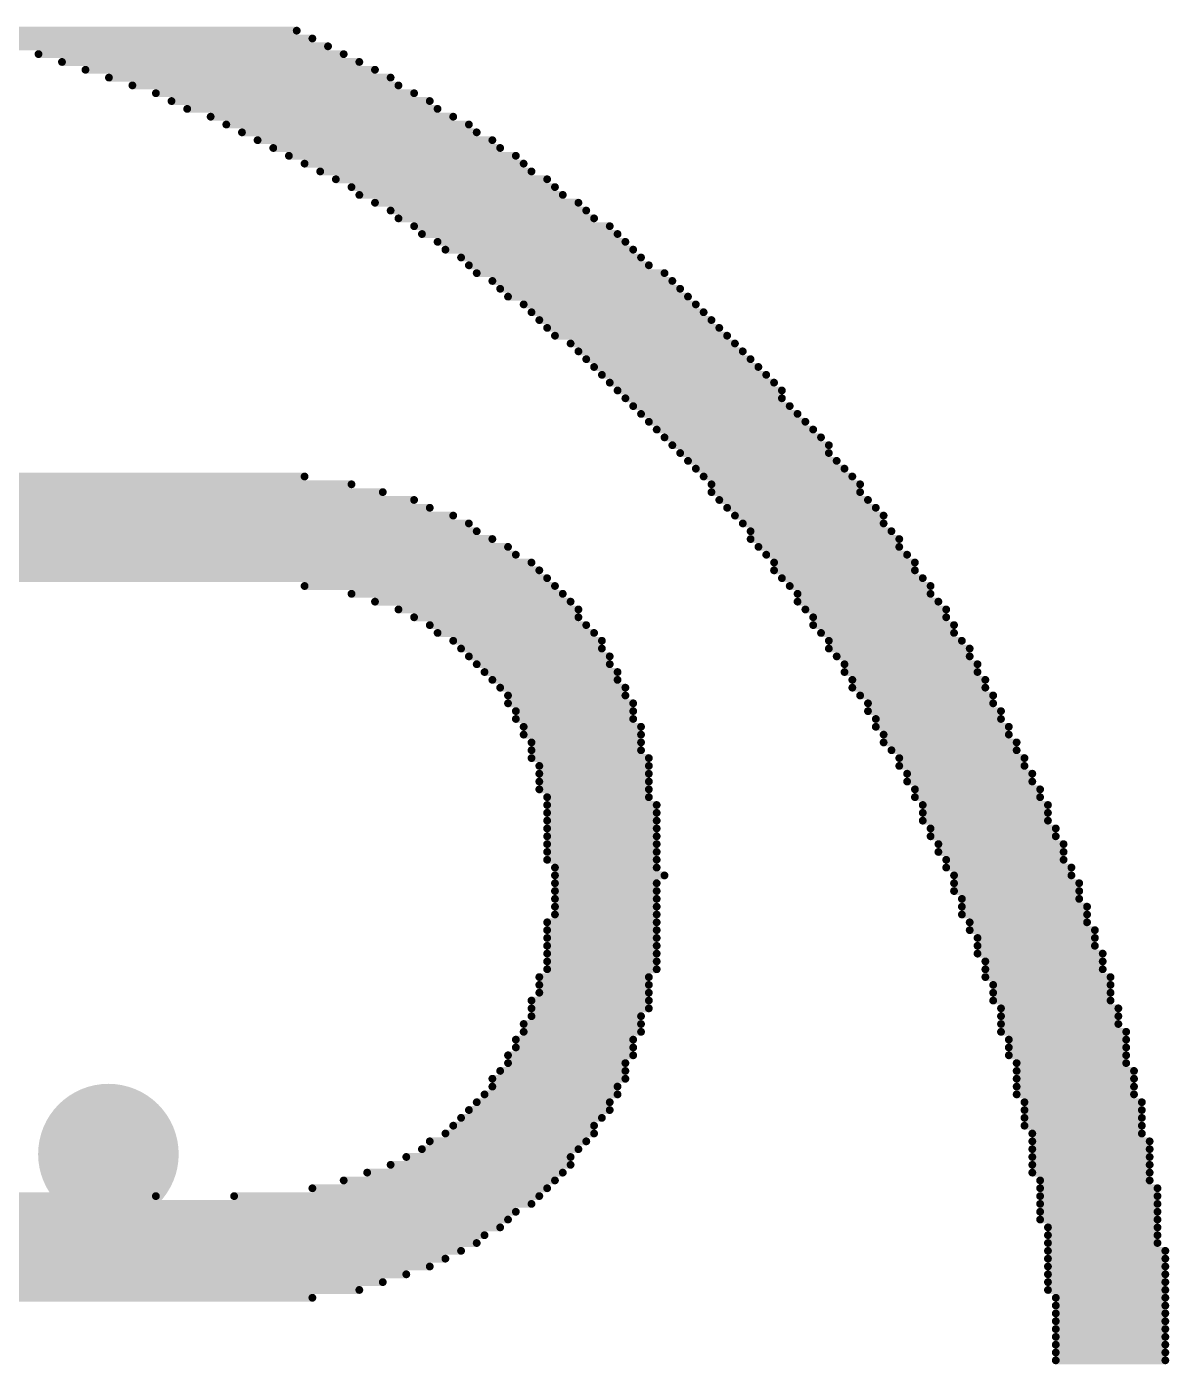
# Model space of a CAD drawing. Extents: x 130.7 to 185.8, y 57.2 to 142.1.
# Drawn here: x 148.13 to 153.01, y 97.32 to 103.03 of the extents above; entities that cross this region are included whole.
import ezdxf

# ---------------------------------------------------------------- set-up
doc = ezdxf.new("R2010")
doc.units = 0
doc.layers.add('BOTTOMOVERLAY', color=54, linetype='CONTINUOUS')
doc.layers.add('MULTILAYER', color=9, linetype='CONTINUOUS')

msp = doc.modelspace()

# ---------------------------------------------------------------- linework, layer by layer
at = {"layer": 'BOTTOMOVERLAY', "const_width": 0.033393}
for points in [[(147.779532, 103.017805), (149.282269, 103.017805)], [(147.946501, 102.984409), (149.349059, 102.984409)], [(148.046684, 102.951016), (149.415845, 102.951016)], [(148.18026, 102.917622), (149.482635, 102.917622)], [(148.280443, 102.884229), (149.549424, 102.884229)], [(148.380625, 102.850833), (149.616211, 102.850833)], [(148.480808, 102.81744), (149.683, 102.81744)], [(148.580991, 102.784046), (149.716393, 102.784046)], [(148.681173, 102.750653), (149.783183, 102.750653)], [(148.747963, 102.71726), (149.84997, 102.71726)], [(148.814752, 102.683864), (149.883365, 102.683864)], [(148.914932, 102.65047), (149.950152, 102.65047)], [(148.981721, 102.617077), (150.016942, 102.617077)], [(149.048511, 102.583681), (150.050335, 102.583681)], [(149.115297, 102.550288), (150.117124, 102.550288)], [(149.182087, 102.516894), (150.150518, 102.516894)], [(149.248876, 102.483498), (150.217307, 102.483498)], [(149.315663, 102.450105), (150.2507, 102.450105)], [(149.382452, 102.416712), (150.284096, 102.416712)], [(149.449241, 102.383316), (150.350883, 102.383316)], [(149.516028, 102.349922), (150.384279, 102.349922)], [(149.549424, 102.316529), (150.417672, 102.316529)], [(149.616211, 102.283136), (150.484462, 102.283136)], [(149.683, 102.24974), (150.517855, 102.24974)], [(149.716393, 102.216346), (150.551248, 102.216346)], [(149.783183, 102.182953), (150.618038, 102.182953)], [(149.816576, 102.149557), (150.651431, 102.149557)], [(149.883365, 102.116164), (150.684827, 102.116164)], [(149.916759, 102.08277), (150.71822, 102.08277)], [(149.983548, 102.049374), (150.751614, 102.049374)], [(150.016942, 102.015981), (150.78501, 102.015981)], [(150.050335, 101.982587), (150.851796, 101.982587)], [(150.117124, 101.949192), (150.88519, 101.949192)], [(150.150518, 101.915798), (150.918586, 101.915798)], [(150.183913, 101.882405), (150.951979, 101.882405)], [(150.2507, 101.849009), (150.985372, 101.849009)], [(150.284096, 101.815616), (151.018768, 101.815616)], [(150.31749, 101.782222), (151.052162, 101.782222)], [(150.350883, 101.748826), (151.085555, 101.748826)], [(150.384279, 101.715433), (151.118951, 101.715433)], [(150.451066, 101.682039), (151.152344, 101.682039)], [(150.484462, 101.648644), (151.185738, 101.648644)], [(150.517855, 101.61525), (151.219134, 101.61525)], [(150.551248, 101.581857), (151.252527, 101.581857)], [(150.584644, 101.548461), (151.28592, 101.548461)], [(150.618038, 101.515067), (151.319316, 101.515067)], [(150.651431, 101.481674), (151.35271, 101.481674)], [(150.684827, 101.448278), (151.35271, 101.448278)], [(150.71822, 101.414885), (151.386103, 101.414885)], [(150.751614, 101.381491), (151.419499, 101.381491)], [(150.78501, 101.348095), (151.452892, 101.348095)], [(150.818403, 101.314702), (151.486286, 101.314702)], [(150.851796, 101.281309), (151.519682, 101.281309)], [(150.88519, 101.247915), (151.553075, 101.247915)], [(150.918586, 101.214519), (151.553075, 101.214519)], [(150.951979, 101.181126), (151.586468, 101.181126)], [(150.985372, 101.147733), (151.619864, 101.147733)], [(141.301056, 101.080943), (149.516028, 101.080943)], [(141.334449, 101.114337), (149.315663, 101.114337)], [(151.018768, 101.114337), (151.653258, 101.114337)], [(151.052162, 101.080943), (151.686651, 101.080943)], [(141.234267, 101.014154), (149.783183, 101.014154)], [(141.267663, 101.04755), (149.649607, 101.04755)], [(151.052162, 101.04755), (151.686651, 101.04755)], [(151.085555, 101.014154), (151.720047, 101.014154)], [(141.200873, 100.947367), (149.950152, 100.947367)], [(141.234267, 100.980761), (149.84997, 100.980761)], [(151.118951, 100.980761), (151.75344, 100.980761)], [(151.152344, 100.947367), (151.786834, 100.947367)], [(141.16748, 100.913971), (150.016942, 100.913971)], [(151.185738, 100.913971), (151.786834, 100.913971)], [(141.134084, 100.880578), (150.050335, 100.880578)], [(141.134084, 100.847185), (150.117124, 100.847185)], [(151.219134, 100.880578), (151.82023, 100.880578)], [(151.219134, 100.847185), (151.853623, 100.847185)], [(141.067297, 100.780395), (150.217307, 100.780395)], [(141.100691, 100.813789), (150.183913, 100.813789)], [(151.252527, 100.813789), (151.853623, 100.813789)], [(151.28592, 100.780395), (151.887017, 100.780395)], [(141.067297, 100.747002), (150.284096, 100.747002)], [(151.319316, 100.747002), (151.92041, 100.747002)], [(141.000508, 100.680213), (150.350883, 100.680213)], [(141.033901, 100.713606), (150.31749, 100.713606)], [(151.319316, 100.713606), (151.92041, 100.713606)], [(151.35271, 100.680213), (151.953806, 100.680213)], [(149.315663, 100.646819), (150.384279, 100.646819)], [(149.516028, 100.613423), (150.417672, 100.613423)], [(151.386103, 100.646819), (151.987199, 100.646819)], [(151.419499, 100.613423), (151.987199, 100.613423)], [(149.616211, 100.58003), (150.451066, 100.58003)], [(149.716393, 100.546637), (150.484462, 100.546637)], [(151.419499, 100.58003), (152.020593, 100.58003)], [(151.452892, 100.546637), (152.053989, 100.546637)], [(149.783183, 100.513241), (150.484462, 100.513241)], [(151.486286, 100.513241), (152.053989, 100.513241)], [(149.84997, 100.479847), (150.517855, 100.479847)], [(149.883365, 100.446454), (150.551248, 100.446454)], [(151.486286, 100.479847), (152.087382, 100.479847)], [(151.519682, 100.446454), (152.087382, 100.446454)], [(149.950152, 100.413058), (150.584644, 100.413058)], [(149.983548, 100.379665), (150.584644, 100.379665)], [(151.553075, 100.413058), (152.120775, 100.413058)], [(151.553075, 100.379665), (152.154169, 100.379665)], [(150.016942, 100.346271), (150.618038, 100.346271)], [(151.586468, 100.346271), (152.154169, 100.346271)], [(150.050335, 100.312875), (150.618038, 100.312875)], [(150.083731, 100.279482), (150.651431, 100.279482)], [(151.619864, 100.312875), (152.187562, 100.312875)], [(151.619864, 100.279482), (152.187562, 100.279482)], [(150.117124, 100.246089), (150.651431, 100.246089)], [(150.150518, 100.212695), (150.684827, 100.212695)], [(151.653258, 100.246089), (152.220958, 100.246089)], [(151.653258, 100.212695), (152.220958, 100.212695)], [(150.183913, 100.179299), (150.684827, 100.179299)], [(150.183913, 100.145906), (150.71822, 100.145906)], [(151.686651, 100.179299), (152.254351, 100.179299)], [(151.720047, 100.145906), (152.254351, 100.145906)], [(150.217307, 100.112512), (150.71822, 100.112512)], [(151.720047, 100.112512), (152.287745, 100.112512)], [(150.217307, 100.079117), (150.71822, 100.079117)], [(150.2507, 100.045723), (150.751614, 100.045723)], [(151.75344, 100.079117), (152.287745, 100.079117)], [(151.75344, 100.045723), (152.321141, 100.045723)], [(150.2507, 100.01233), (150.751614, 100.01233)], [(150.284096, 99.978934), (150.751614, 99.978934)], [(151.786834, 100.01233), (152.321141, 100.01233)], [(151.786834, 99.978934), (152.354534, 99.978934)], [(150.284096, 99.945541), (150.751614, 99.945541)], [(151.82023, 99.945541), (152.354534, 99.945541)], [(150.284096, 99.912147), (150.78501, 99.912147)], [(150.31749, 99.878751), (150.78501, 99.878751)], [(151.853623, 99.912147), (152.387927, 99.912147)], [(151.853623, 99.878751), (152.387927, 99.878751)], [(150.31749, 99.845358), (150.78501, 99.845358)], [(150.31749, 99.811964), (150.78501, 99.811964)], [(151.887017, 99.845358), (152.421323, 99.845358)], [(151.887017, 99.811964), (152.421323, 99.811964)], [(150.31749, 99.778569), (150.78501, 99.778569)], [(150.350883, 99.745175), (150.78501, 99.745175)], [(151.92041, 99.778569), (152.454717, 99.778569)], [(151.92041, 99.745175), (152.454717, 99.745175)], [(150.350883, 99.711782), (150.818403, 99.711782)], [(151.953806, 99.711782), (152.48811, 99.711782)], [(150.350883, 99.678386), (150.818403, 99.678386)], [(150.350883, 99.644992), (150.818403, 99.644992)], [(151.953806, 99.678386), (152.48811, 99.678386)], [(151.953806, 99.644992), (152.48811, 99.644992)], [(150.350883, 99.611599), (150.818403, 99.611599)], [(150.350883, 99.578203), (150.818403, 99.578203)], [(151.987199, 99.611599), (152.521506, 99.611599)], [(151.987199, 99.578203), (152.521506, 99.578203)], [(150.350883, 99.54481), (150.818403, 99.54481)], [(152.020593, 99.54481), (152.554899, 99.54481)], [(150.350883, 99.511416), (150.818403, 99.511416)], [(150.350883, 99.47802), (150.818403, 99.47802)], [(152.020593, 99.511416), (152.554899, 99.511416)], [(152.053989, 99.47802), (152.554899, 99.47802)], [(150.384279, 99.444627), (150.818403, 99.444627)], [(150.384279, 99.411234), (150.851796, 99.411234)], [(152.053989, 99.444627), (152.588293, 99.444627)], [(152.087382, 99.411234), (152.588293, 99.411234)], [(150.384279, 99.377838), (150.818403, 99.377838)], [(150.384279, 99.344444), (150.818403, 99.344444)], [(152.087382, 99.377838), (152.621686, 99.377838)], [(152.087382, 99.344444), (152.621686, 99.344444)], [(150.384279, 99.311051), (150.818403, 99.311051)], [(152.120775, 99.311051), (152.621686, 99.311051)], [(150.384279, 99.277655), (150.818403, 99.277655)], [(150.384279, 99.244262), (150.818403, 99.244262)], [(152.120775, 99.277655), (152.655082, 99.277655)], [(152.120775, 99.244262), (152.655082, 99.244262)], [(150.350883, 99.210868), (150.818403, 99.210868)], [(150.350883, 99.177475), (150.818403, 99.177475)], [(152.154169, 99.210868), (152.655082, 99.210868)], [(152.154169, 99.177475), (152.688475, 99.177475)], [(150.350883, 99.144079), (150.818403, 99.144079)], [(152.187562, 99.144079), (152.688475, 99.144079)], [(150.350883, 99.110686), (150.818403, 99.110686)], [(150.350883, 99.077292), (150.818403, 99.077292)], [(152.187562, 99.110686), (152.688475, 99.110686)], [(152.187562, 99.077292), (152.721869, 99.077292)], [(150.350883, 99.043896), (150.818403, 99.043896)], [(150.350883, 99.010503), (150.818403, 99.010503)], [(152.220958, 99.043896), (152.721869, 99.043896)], [(152.220958, 99.010503), (152.721869, 99.010503)], [(150.31749, 98.97711), (150.78501, 98.97711)], [(152.220958, 98.97711), (152.755265, 98.97711)], [(150.31749, 98.943714), (150.78501, 98.943714)], [(150.31749, 98.91032), (150.78501, 98.91032)], [(152.254351, 98.943714), (152.755265, 98.943714)], [(152.254351, 98.91032), (152.755265, 98.91032)], [(150.284096, 98.876927), (150.78501, 98.876927)], [(150.284096, 98.843531), (150.78501, 98.843531)], [(152.254351, 98.876927), (152.755265, 98.876927)], [(152.287745, 98.843531), (152.788658, 98.843531)], [(150.2507, 98.776744), (150.751614, 98.776744)], [(150.284096, 98.810138), (150.751614, 98.810138)], [(152.287745, 98.810138), (152.788658, 98.810138)], [(152.287745, 98.776744), (152.788658, 98.776744)], [(150.2507, 98.743348), (150.751614, 98.743348)], [(152.287745, 98.743348), (152.822051, 98.743348)], [(150.217307, 98.709955), (150.71822, 98.709955)], [(150.217307, 98.676562), (150.71822, 98.676562)], [(152.321141, 98.709955), (152.822051, 98.709955)], [(152.321141, 98.676562), (152.822051, 98.676562)], [(150.183913, 98.643166), (150.71822, 98.643166)], [(150.183913, 98.609772), (150.684827, 98.609772)], [(152.321141, 98.643166), (152.822051, 98.643166)], [(152.354534, 98.609772), (152.822051, 98.609772)], [(150.150518, 98.576379), (150.684827, 98.576379)], [(152.354534, 98.576379), (152.855447, 98.576379)], [(150.117124, 98.542983), (150.684827, 98.542983)], [(150.117124, 98.50959), (150.651431, 98.50959)], [(152.354534, 98.542983), (152.855447, 98.542983)], [(152.354534, 98.50959), (152.855447, 98.50959)], [(150.050335, 98.4428), (150.618038, 98.4428)], [(150.083731, 98.476196), (150.651431, 98.476196)], [(152.354534, 98.476196), (152.855447, 98.476196)], [(152.387927, 98.4428), (152.888841, 98.4428)], [(149.983548, 98.376014), (150.584644, 98.376014)], [(150.016942, 98.409407), (150.618038, 98.409407)], [(152.387927, 98.409407), (152.888841, 98.409407)], [(152.387927, 98.376014), (152.888841, 98.376014)], [(149.950152, 98.342618), (150.551248, 98.342618)], [(152.387927, 98.342618), (152.888841, 98.342618)], [(149.84997, 98.275831), (150.517855, 98.275831)], [(149.916759, 98.309224), (150.551248, 98.309224)], [(152.421323, 98.309224), (152.888841, 98.309224)], [(152.421323, 98.275831), (152.922234, 98.275831)], [(149.749789, 98.209042), (150.451066, 98.209042)], [(149.816576, 98.242435), (150.484462, 98.242435)], [(152.421323, 98.242435), (152.922234, 98.242435)], [(152.421323, 98.209042), (152.922234, 98.209042)], [(149.683, 98.175648), (150.451066, 98.175648)], [(152.421323, 98.175648), (152.922234, 98.175648)], [(149.482635, 98.108859), (150.384279, 98.108859)], [(149.582817, 98.142255), (150.417672, 98.142255)], [(152.421323, 98.142255), (152.922234, 98.142255)], [(152.454717, 98.108859), (152.922234, 98.108859)], [(144.774051, 98.042072), (148.681173, 98.042072)], [(149.015115, 98.042072), (150.31749, 98.042072)], [(149.349059, 98.075466), (150.350883, 98.075466)], [(152.454717, 98.075466), (152.95563, 98.075466)], [(152.454717, 98.042072), (152.95563, 98.042072)], [(144.774051, 98.008676), (150.284096, 98.008676)], [(144.774051, 97.975283), (150.217307, 97.975283)], [(152.454717, 98.008676), (152.95563, 98.008676)], [(152.454717, 97.975283), (152.95563, 97.975283)], [(144.774051, 97.941889), (150.183913, 97.941889)], [(152.454717, 97.941889), (152.95563, 97.941889)], [(144.774051, 97.908494), (150.150518, 97.908494)], [(144.774051, 97.8751), (150.083731, 97.8751)], [(152.48811, 97.908494), (152.95563, 97.908494)], [(152.48811, 97.8751), (152.95563, 97.8751)], [(144.774051, 97.841707), (150.050335, 97.841707)], [(144.774051, 97.808311), (149.983548, 97.808311)], [(152.48811, 97.841707), (152.95563, 97.841707)], [(152.48811, 97.808311), (152.989023, 97.808311)], [(144.774051, 97.774917), (149.916759, 97.774917)], [(152.48811, 97.774917), (152.989023, 97.774917)], [(144.774051, 97.741524), (149.84997, 97.741524)], [(144.774051, 97.708128), (149.749789, 97.708128)], [(152.48811, 97.741524), (152.989023, 97.741524)], [(152.48811, 97.708128), (152.989023, 97.708128)], [(144.774051, 97.674735), (149.649607, 97.674735)], [(144.774051, 97.641341), (149.549424, 97.641341)], [(152.48811, 97.674735), (152.989023, 97.674735)], [(152.48811, 97.641341), (152.989023, 97.641341)], [(144.774051, 97.607945), (149.349059, 97.607945)], [(152.521506, 97.607945), (152.989023, 97.607945)], [(152.521506, 97.574552), (152.989023, 97.574552)], [(152.521506, 97.541159), (152.989023, 97.541159)], [(152.521506, 97.507763), (152.989023, 97.507763)], [(152.521506, 97.474369), (152.989023, 97.474369)], [(152.521506, 97.440976), (152.989023, 97.440976)], [(152.521506, 97.40758), (152.989023, 97.40758)], [(152.521506, 97.374187), (152.989023, 97.374187)], [(152.521506, 97.340793), (152.989023, 97.340793)]]:
    msp.add_lwpolyline(points, dxfattribs=at)
at = {"layer": 'BOTTOMOVERLAY', "const_width": 0.016695}
for points in [[(149.27392, 103.017805, 1), (149.290618, 103.017805, 1)], [(149.34071, 102.984409, 1), (149.357408, 102.984409, 1)], [(149.407496, 102.951016, 1), (149.424194, 102.951016, 1)], [(148.171911, 102.917622, 1), (148.188609, 102.917622, 1)], [(149.474286, 102.917622, 1), (149.490984, 102.917622, 1)], [(148.272094, 102.884229, 1), (148.288792, 102.884229, 1)], [(148.372276, 102.850833, 1), (148.388974, 102.850833, 1)], [(149.541075, 102.884229, 1), (149.557773, 102.884229, 1)], [(149.607862, 102.850833, 1), (149.62456, 102.850833, 1)], [(148.472459, 102.81744, 1), (148.489157, 102.81744, 1)], [(148.572642, 102.784046, 1), (148.58934, 102.784046, 1)], [(149.674651, 102.81744, 1), (149.691349, 102.81744, 1)], [(149.708044, 102.784046, 1), (149.724742, 102.784046, 1)], [(148.672824, 102.750653, 1), (148.689522, 102.750653, 1)], [(148.739614, 102.71726, 1), (148.756312, 102.71726, 1)], [(149.774834, 102.750653, 1), (149.791532, 102.750653, 1)], [(149.841621, 102.71726, 1), (149.858319, 102.71726, 1)], [(148.806403, 102.683864, 1), (148.823101, 102.683864, 1)], [(149.875016, 102.683864, 1), (149.891714, 102.683864, 1)], [(148.906583, 102.65047, 1), (148.923281, 102.65047, 1)], [(148.973372, 102.617077, 1), (148.99007, 102.617077, 1)], [(149.941803, 102.65047, 1), (149.958501, 102.65047, 1)], [(150.008593, 102.617077, 1), (150.02529, 102.617077, 1)], [(149.040162, 102.583681, 1), (149.05686, 102.583681, 1)], [(149.106948, 102.550288, 1), (149.123646, 102.550288, 1)], [(150.041986, 102.583681, 1), (150.058684, 102.583681, 1)], [(150.108775, 102.550288, 1), (150.125473, 102.550288, 1)], [(149.173738, 102.516894, 1), (149.190436, 102.516894, 1)], [(150.142169, 102.516894, 1), (150.158867, 102.516894, 1)], [(149.240527, 102.483498, 1), (149.257225, 102.483498, 1)], [(149.307314, 102.450105, 1), (149.324012, 102.450105, 1)], [(150.208958, 102.483498, 1), (150.225656, 102.483498, 1)], [(150.242351, 102.450105, 1), (150.259049, 102.450105, 1)], [(149.374103, 102.416712, 1), (149.390801, 102.416712, 1)], [(149.440892, 102.383316, 1), (149.45759, 102.383316, 1)], [(150.275747, 102.416712, 1), (150.292445, 102.416712, 1)], [(150.342534, 102.383316, 1), (150.359232, 102.383316, 1)], [(149.507679, 102.349922, 1), (149.524377, 102.349922, 1)], [(149.541075, 102.316529, 1), (149.557773, 102.316529, 1)], [(150.37593, 102.349922, 1), (150.392628, 102.349922, 1)], [(150.409323, 102.316529, 1), (150.426021, 102.316529, 1)], [(149.607862, 102.283136, 1), (149.62456, 102.283136, 1)], [(150.476113, 102.283136, 1), (150.492811, 102.283136, 1)], [(149.674651, 102.24974, 1), (149.691349, 102.24974, 1)], [(149.708044, 102.216346, 1), (149.724742, 102.216346, 1)], [(150.509506, 102.24974, 1), (150.526204, 102.24974, 1)], [(150.542899, 102.216346, 1), (150.559597, 102.216346, 1)], [(149.774834, 102.182953, 1), (149.791532, 102.182953, 1)], [(149.808227, 102.149557, 1), (149.824925, 102.149557, 1)], [(150.609689, 102.182953, 1), (150.626387, 102.182953, 1)], [(150.643082, 102.149557, 1), (150.65978, 102.149557, 1)], [(149.875016, 102.116164, 1), (149.891714, 102.116164, 1)], [(150.676478, 102.116164, 1), (150.693176, 102.116164, 1)], [(149.90841, 102.08277, 1), (149.925108, 102.08277, 1)], [(149.975199, 102.049374, 1), (149.991897, 102.049374, 1)], [(150.709871, 102.08277, 1), (150.726569, 102.08277, 1)], [(150.743265, 102.049374, 1), (150.759963, 102.049374, 1)], [(150.008593, 102.015981, 1), (150.02529, 102.015981, 1)], [(150.041986, 101.982587, 1), (150.058684, 101.982587, 1)], [(150.776661, 102.015981, 1), (150.793359, 102.015981, 1)], [(150.843447, 101.982587, 1), (150.860145, 101.982587, 1)], [(150.108775, 101.949192, 1), (150.125473, 101.949192, 1)], [(150.142169, 101.915798, 1), (150.158867, 101.915798, 1)], [(150.876841, 101.949192, 1), (150.893539, 101.949192, 1)], [(150.910237, 101.915798, 1), (150.926935, 101.915798, 1)], [(150.175565, 101.882405, 1), (150.192262, 101.882405, 1)], [(150.94363, 101.882405, 1), (150.960328, 101.882405, 1)], [(150.242351, 101.849009, 1), (150.259049, 101.849009, 1)], [(150.275747, 101.815616, 1), (150.292445, 101.815616, 1)], [(150.977023, 101.849009, 1), (150.993721, 101.849009, 1)], [(151.010419, 101.815616, 1), (151.027117, 101.815616, 1)], [(150.309141, 101.782222, 1), (150.325839, 101.782222, 1)], [(150.342534, 101.748826, 1), (150.359232, 101.748826, 1)], [(151.043813, 101.782222, 1), (151.060511, 101.782222, 1)], [(151.077206, 101.748826, 1), (151.093904, 101.748826, 1)], [(150.37593, 101.715433, 1), (150.392628, 101.715433, 1)], [(151.110602, 101.715433, 1), (151.1273, 101.715433, 1)], [(150.442717, 101.682039, 1), (150.459415, 101.682039, 1)], [(150.476113, 101.648644, 1), (150.492811, 101.648644, 1)], [(151.143995, 101.682039, 1), (151.160693, 101.682039, 1)], [(151.177389, 101.648644, 1), (151.194087, 101.648644, 1)], [(150.509506, 101.61525, 1), (150.526204, 101.61525, 1)], [(150.542899, 101.581857, 1), (150.559597, 101.581857, 1)], [(151.210785, 101.61525, 1), (151.227483, 101.61525, 1)], [(151.244178, 101.581857, 1), (151.260876, 101.581857, 1)], [(150.576295, 101.548461, 1), (150.592993, 101.548461, 1)], [(150.609689, 101.515067, 1), (150.626387, 101.515067, 1)], [(151.277571, 101.548461, 1), (151.294269, 101.548461, 1)], [(151.310967, 101.515067, 1), (151.327665, 101.515067, 1)], [(150.643082, 101.481674, 1), (150.65978, 101.481674, 1)], [(151.344361, 101.481674, 1), (151.361059, 101.481674, 1)], [(150.676478, 101.448278, 1), (150.693176, 101.448278, 1)], [(150.709871, 101.414885, 1), (150.726569, 101.414885, 1)], [(151.344361, 101.448278, 1), (151.361059, 101.448278, 1)], [(151.377754, 101.414885, 1), (151.394452, 101.414885, 1)], [(150.743265, 101.381491, 1), (150.759963, 101.381491, 1)], [(150.776661, 101.348095, 1), (150.793359, 101.348095, 1)], [(151.41115, 101.381491, 1), (151.427848, 101.381491, 1)], [(151.444543, 101.348095, 1), (151.461241, 101.348095, 1)], [(150.810054, 101.314702, 1), (150.826752, 101.314702, 1)], [(151.477937, 101.314702, 1), (151.494635, 101.314702, 1)], [(150.843447, 101.281309, 1), (150.860145, 101.281309, 1)], [(150.876841, 101.247915, 1), (150.893539, 101.247915, 1)], [(151.511333, 101.281309, 1), (151.528031, 101.281309, 1)], [(151.544726, 101.247915, 1), (151.561424, 101.247915, 1)], [(150.910237, 101.214519, 1), (150.926935, 101.214519, 1)], [(150.94363, 101.181126, 1), (150.960328, 101.181126, 1)], [(151.544726, 101.214519, 1), (151.561424, 101.214519, 1)], [(151.578119, 101.181126, 1), (151.594817, 101.181126, 1)], [(150.977023, 101.147733, 1), (150.993721, 101.147733, 1)], [(151.611515, 101.147733, 1), (151.628213, 101.147733, 1)], [(149.307314, 101.114337, 1), (149.324012, 101.114337, 1)], [(149.507679, 101.080943, 1), (149.524377, 101.080943, 1)], [(151.010419, 101.114337, 1), (151.027117, 101.114337, 1)], [(151.043813, 101.080943, 1), (151.060511, 101.080943, 1)], [(151.644909, 101.114337, 1), (151.661607, 101.114337, 1)], [(151.678302, 101.080943, 1), (151.695, 101.080943, 1)], [(149.641258, 101.04755, 1), (149.657956, 101.04755, 1)], [(149.774834, 101.014154, 1), (149.791532, 101.014154, 1)], [(151.043813, 101.04755, 1), (151.060511, 101.04755, 1)], [(151.077206, 101.014154, 1), (151.093904, 101.014154, 1)], [(151.678302, 101.04755, 1), (151.695, 101.04755, 1)], [(151.711698, 101.014154, 1), (151.728396, 101.014154, 1)], [(149.841621, 100.980761, 1), (149.858319, 100.980761, 1)], [(149.941803, 100.947367, 1), (149.958501, 100.947367, 1)], [(151.110602, 100.980761, 1), (151.1273, 100.980761, 1)], [(151.143995, 100.947367, 1), (151.160693, 100.947367, 1)], [(151.745091, 100.980761, 1), (151.761789, 100.980761, 1)], [(151.778485, 100.947367, 1), (151.795183, 100.947367, 1)], [(150.008593, 100.913971, 1), (150.02529, 100.913971, 1)], [(151.177389, 100.913971, 1), (151.194087, 100.913971, 1)], [(151.778485, 100.913971, 1), (151.795183, 100.913971, 1)], [(150.041986, 100.880578, 1), (150.058684, 100.880578, 1)], [(150.108775, 100.847185, 1), (150.125473, 100.847185, 1)], [(151.210785, 100.880578, 1), (151.227483, 100.880578, 1)], [(151.210785, 100.847185, 1), (151.227483, 100.847185, 1)], [(151.811881, 100.880578, 1), (151.828579, 100.880578, 1)], [(151.845274, 100.847185, 1), (151.861972, 100.847185, 1)], [(150.175565, 100.813789, 1), (150.192262, 100.813789, 1)], [(150.208958, 100.780395, 1), (150.225656, 100.780395, 1)], [(151.244178, 100.813789, 1), (151.260876, 100.813789, 1)], [(151.277571, 100.780395, 1), (151.294269, 100.780395, 1)], [(151.845274, 100.813789, 1), (151.861972, 100.813789, 1)], [(151.878668, 100.780395, 1), (151.895365, 100.780395, 1)], [(150.275747, 100.747002, 1), (150.292445, 100.747002, 1)], [(151.310967, 100.747002, 1), (151.327665, 100.747002, 1)], [(151.912061, 100.747002, 1), (151.928759, 100.747002, 1)], [(150.309141, 100.713606, 1), (150.325839, 100.713606, 1)], [(150.342534, 100.680213, 1), (150.359232, 100.680213, 1)], [(151.310967, 100.713606, 1), (151.327665, 100.713606, 1)], [(151.344361, 100.680213, 1), (151.361059, 100.680213, 1)], [(151.912061, 100.713606, 1), (151.928759, 100.713606, 1)], [(151.945457, 100.680213, 1), (151.962155, 100.680213, 1)], [(149.307314, 100.646819, 1), (149.324012, 100.646819, 1)], [(149.507679, 100.613423, 1), (149.524377, 100.613423, 1)], [(150.37593, 100.646819, 1), (150.392628, 100.646819, 1)], [(150.409323, 100.613423, 1), (150.426021, 100.613423, 1)], [(151.377754, 100.646819, 1), (151.394452, 100.646819, 1)], [(151.41115, 100.613423, 1), (151.427848, 100.613423, 1)], [(151.97885, 100.646819, 1), (151.995548, 100.646819, 1)], [(151.97885, 100.613423, 1), (151.995548, 100.613423, 1)], [(149.607862, 100.58003, 1), (149.62456, 100.58003, 1)], [(149.708044, 100.546637, 1), (149.724742, 100.546637, 1)], [(150.442717, 100.58003, 1), (150.459415, 100.58003, 1)], [(150.476113, 100.546637, 1), (150.492811, 100.546637, 1)], [(151.41115, 100.58003, 1), (151.427848, 100.58003, 1)], [(151.444543, 100.546637, 1), (151.461241, 100.546637, 1)], [(152.012244, 100.58003, 1), (152.028942, 100.58003, 1)], [(152.04564, 100.546637, 1), (152.062337, 100.546637, 1)], [(149.774834, 100.513241, 1), (149.791532, 100.513241, 1)], [(150.476113, 100.513241, 1), (150.492811, 100.513241, 1)], [(151.477937, 100.513241, 1), (151.494635, 100.513241, 1)], [(152.04564, 100.513241, 1), (152.062337, 100.513241, 1)], [(149.841621, 100.479847, 1), (149.858319, 100.479847, 1)], [(149.875016, 100.446454, 1), (149.891714, 100.446454, 1)], [(150.509506, 100.479847, 1), (150.526204, 100.479847, 1)], [(150.542899, 100.446454, 1), (150.559597, 100.446454, 1)], [(151.477937, 100.479847, 1), (151.494635, 100.479847, 1)], [(151.511333, 100.446454, 1), (151.528031, 100.446454, 1)], [(152.079033, 100.479847, 1), (152.095731, 100.479847, 1)], [(152.079033, 100.446454, 1), (152.095731, 100.446454, 1)], [(149.941803, 100.413058, 1), (149.958501, 100.413058, 1)], [(149.975199, 100.379665, 1), (149.991897, 100.379665, 1)], [(150.576295, 100.413058, 1), (150.592993, 100.413058, 1)], [(150.576295, 100.379665, 1), (150.592993, 100.379665, 1)], [(151.544726, 100.413058, 1), (151.561424, 100.413058, 1)], [(151.544726, 100.379665, 1), (151.561424, 100.379665, 1)], [(152.112426, 100.413058, 1), (152.129124, 100.413058, 1)], [(152.14582, 100.379665, 1), (152.162518, 100.379665, 1)], [(150.008593, 100.346271, 1), (150.02529, 100.346271, 1)], [(150.609689, 100.346271, 1), (150.626387, 100.346271, 1)], [(151.578119, 100.346271, 1), (151.594817, 100.346271, 1)], [(152.14582, 100.346271, 1), (152.162518, 100.346271, 1)], [(150.041986, 100.312875, 1), (150.058684, 100.312875, 1)], [(150.075382, 100.279482, 1), (150.09208, 100.279482, 1)], [(150.609689, 100.312875, 1), (150.626387, 100.312875, 1)], [(150.643082, 100.279482, 1), (150.65978, 100.279482, 1)], [(151.611515, 100.312875, 1), (151.628213, 100.312875, 1)], [(151.611515, 100.279482, 1), (151.628213, 100.279482, 1)], [(152.179213, 100.312875, 1), (152.195911, 100.312875, 1)], [(152.179213, 100.279482, 1), (152.195911, 100.279482, 1)], [(150.108775, 100.246089, 1), (150.125473, 100.246089, 1)], [(150.142169, 100.212695, 1), (150.158867, 100.212695, 1)], [(150.643082, 100.246089, 1), (150.65978, 100.246089, 1)], [(150.676478, 100.212695, 1), (150.693176, 100.212695, 1)], [(151.644909, 100.246089, 1), (151.661607, 100.246089, 1)], [(151.644909, 100.212695, 1), (151.661607, 100.212695, 1)], [(152.212609, 100.246089, 1), (152.229307, 100.246089, 1)], [(152.212609, 100.212695, 1), (152.229307, 100.212695, 1)], [(150.175565, 100.179299, 1), (150.192262, 100.179299, 1)], [(150.175565, 100.145906, 1), (150.192262, 100.145906, 1)], [(150.676478, 100.179299, 1), (150.693176, 100.179299, 1)], [(150.709871, 100.145906, 1), (150.726569, 100.145906, 1)], [(151.678302, 100.179299, 1), (151.695, 100.179299, 1)], [(151.711698, 100.145906, 1), (151.728396, 100.145906, 1)], [(152.246002, 100.179299, 1), (152.2627, 100.179299, 1)], [(152.246002, 100.145906, 1), (152.2627, 100.145906, 1)], [(150.208958, 100.112512, 1), (150.225656, 100.112512, 1)], [(150.709871, 100.112512, 1), (150.726569, 100.112512, 1)], [(151.711698, 100.112512, 1), (151.728396, 100.112512, 1)], [(152.279396, 100.112512, 1), (152.296094, 100.112512, 1)], [(150.208958, 100.079117, 1), (150.225656, 100.079117, 1)], [(150.242351, 100.045723, 1), (150.259049, 100.045723, 1)], [(150.709871, 100.079117, 1), (150.726569, 100.079117, 1)], [(150.743265, 100.045723, 1), (150.759963, 100.045723, 1)], [(151.745091, 100.079117, 1), (151.761789, 100.079117, 1)], [(151.745091, 100.045723, 1), (151.761789, 100.045723, 1)], [(152.279396, 100.079117, 1), (152.296094, 100.079117, 1)], [(152.312792, 100.045723, 1), (152.32949, 100.045723, 1)], [(150.242351, 100.01233, 1), (150.259049, 100.01233, 1)], [(150.275747, 99.978934, 1), (150.292445, 99.978934, 1)], [(150.743265, 100.01233, 1), (150.759963, 100.01233, 1)], [(150.743265, 99.978934, 1), (150.759963, 99.978934, 1)], [(151.778485, 100.01233, 1), (151.795183, 100.01233, 1)], [(151.778485, 99.978934, 1), (151.795183, 99.978934, 1)], [(152.312792, 100.01233, 1), (152.32949, 100.01233, 1)], [(152.346185, 99.978934, 1), (152.362883, 99.978934, 1)], [(150.275747, 99.945541, 1), (150.292445, 99.945541, 1)], [(150.743265, 99.945541, 1), (150.759963, 99.945541, 1)], [(151.811881, 99.945541, 1), (151.828579, 99.945541, 1)], [(152.346185, 99.945541, 1), (152.362883, 99.945541, 1)], [(150.275747, 99.912147, 1), (150.292445, 99.912147, 1)], [(150.309141, 99.878751, 1), (150.325839, 99.878751, 1)], [(150.776661, 99.912147, 1), (150.793359, 99.912147, 1)], [(150.776661, 99.878751, 1), (150.793359, 99.878751, 1)], [(151.845274, 99.912147, 1), (151.861972, 99.912147, 1)], [(151.845274, 99.878751, 1), (151.861972, 99.878751, 1)], [(152.379578, 99.912147, 1), (152.396276, 99.912147, 1)], [(152.379578, 99.878751, 1), (152.396276, 99.878751, 1)], [(150.309141, 99.845358, 1), (150.325839, 99.845358, 1)], [(150.309141, 99.811964, 1), (150.325839, 99.811964, 1)], [(150.776661, 99.845358, 1), (150.793359, 99.845358, 1)], [(150.776661, 99.811964, 1), (150.793359, 99.811964, 1)], [(151.878668, 99.845358, 1), (151.895365, 99.845358, 1)], [(151.878668, 99.811964, 1), (151.895365, 99.811964, 1)], [(152.412974, 99.845358, 1), (152.429672, 99.845358, 1)], [(152.412974, 99.811964, 1), (152.429672, 99.811964, 1)], [(150.309141, 99.778569, 1), (150.325839, 99.778569, 1)], [(150.342534, 99.745175, 1), (150.359232, 99.745175, 1)], [(150.776661, 99.778569, 1), (150.793359, 99.778569, 1)], [(150.776661, 99.745175, 1), (150.793359, 99.745175, 1)], [(151.912061, 99.778569, 1), (151.928759, 99.778569, 1)], [(151.912061, 99.745175, 1), (151.928759, 99.745175, 1)], [(152.446368, 99.778569, 1), (152.463066, 99.778569, 1)], [(152.446368, 99.745175, 1), (152.463066, 99.745175, 1)], [(150.342534, 99.711782, 1), (150.359232, 99.711782, 1)], [(150.810054, 99.711782, 1), (150.826752, 99.711782, 1)], [(151.945457, 99.711782, 1), (151.962155, 99.711782, 1)], [(152.479761, 99.711782, 1), (152.496459, 99.711782, 1)], [(150.342534, 99.678386, 1), (150.359232, 99.678386, 1)], [(150.342534, 99.644992, 1), (150.359232, 99.644992, 1)], [(150.810054, 99.678386, 1), (150.826752, 99.678386, 1)], [(150.810054, 99.644992, 1), (150.826752, 99.644992, 1)], [(151.945457, 99.678386, 1), (151.962155, 99.678386, 1)], [(151.945457, 99.644992, 1), (151.962155, 99.644992, 1)], [(152.479761, 99.678386, 1), (152.496459, 99.678386, 1)], [(152.479761, 99.644992, 1), (152.496459, 99.644992, 1)], [(150.342534, 99.611599, 1), (150.359232, 99.611599, 1)], [(150.342534, 99.578203, 1), (150.359232, 99.578203, 1)], [(150.810054, 99.611599, 1), (150.826752, 99.611599, 1)], [(150.810054, 99.578203, 1), (150.826752, 99.578203, 1)], [(151.97885, 99.611599, 1), (151.995548, 99.611599, 1)], [(151.97885, 99.578203, 1), (151.995548, 99.578203, 1)], [(152.513157, 99.611599, 1), (152.529855, 99.611599, 1)], [(152.513157, 99.578203, 1), (152.529855, 99.578203, 1)], [(150.342534, 99.54481, 1), (150.359232, 99.54481, 1)], [(150.810054, 99.54481, 1), (150.826752, 99.54481, 1)], [(152.012244, 99.54481, 1), (152.028942, 99.54481, 1)], [(152.54655, 99.54481, 1), (152.563248, 99.54481, 1)], [(150.342534, 99.511416, 1), (150.359232, 99.511416, 1)], [(150.342534, 99.47802, 1), (150.359232, 99.47802, 1)], [(150.810054, 99.511416, 1), (150.826752, 99.511416, 1)], [(150.810054, 99.47802, 1), (150.826752, 99.47802, 1)], [(152.012244, 99.511416, 1), (152.028942, 99.511416, 1)], [(152.04564, 99.47802, 1), (152.062337, 99.47802, 1)], [(152.54655, 99.511416, 1), (152.563248, 99.511416, 1)], [(152.54655, 99.47802, 1), (152.563248, 99.47802, 1)], [(150.37593, 99.444627, 1), (150.392628, 99.444627, 1)], [(150.37593, 99.411234, 1), (150.392628, 99.411234, 1)], [(150.810054, 99.444627, 1), (150.826752, 99.444627, 1)], [(150.843447, 99.411234, 1), (150.860145, 99.411234, 1)], [(152.04564, 99.444627, 1), (152.062337, 99.444627, 1)], [(152.079033, 99.411234, 1), (152.095731, 99.411234, 1)], [(152.579944, 99.444627, 1), (152.596642, 99.444627, 1)], [(152.579944, 99.411234, 1), (152.596642, 99.411234, 1)], [(150.37593, 99.377838, 1), (150.392628, 99.377838, 1)], [(150.37593, 99.344444, 1), (150.392628, 99.344444, 1)], [(150.810054, 99.377838, 1), (150.826752, 99.377838, 1)], [(150.810054, 99.344444, 1), (150.826752, 99.344444, 1)], [(152.079033, 99.377838, 1), (152.095731, 99.377838, 1)], [(152.079033, 99.344444, 1), (152.095731, 99.344444, 1)], [(152.613337, 99.377838, 1), (152.630035, 99.377838, 1)], [(152.613337, 99.344444, 1), (152.630035, 99.344444, 1)], [(150.37593, 99.311051, 1), (150.392628, 99.311051, 1)], [(150.810054, 99.311051, 1), (150.826752, 99.311051, 1)], [(152.112426, 99.311051, 1), (152.129124, 99.311051, 1)], [(152.613337, 99.311051, 1), (152.630035, 99.311051, 1)], [(150.37593, 99.277655, 1), (150.392628, 99.277655, 1)], [(150.37593, 99.244262, 1), (150.392628, 99.244262, 1)], [(150.810054, 99.277655, 1), (150.826752, 99.277655, 1)], [(150.810054, 99.244262, 1), (150.826752, 99.244262, 1)], [(152.112426, 99.277655, 1), (152.129124, 99.277655, 1)], [(152.112426, 99.244262, 1), (152.129124, 99.244262, 1)], [(152.646733, 99.277655, 1), (152.663431, 99.277655, 1)], [(152.646733, 99.244262, 1), (152.663431, 99.244262, 1)], [(150.342534, 99.210868, 1), (150.359232, 99.210868, 1)], [(150.342534, 99.177475, 1), (150.359232, 99.177475, 1)], [(150.810054, 99.210868, 1), (150.826752, 99.210868, 1)], [(150.810054, 99.177475, 1), (150.826752, 99.177475, 1)], [(152.14582, 99.210868, 1), (152.162518, 99.210868, 1)], [(152.14582, 99.177475, 1), (152.162518, 99.177475, 1)], [(152.646733, 99.210868, 1), (152.663431, 99.210868, 1)], [(152.680126, 99.177475, 1), (152.696824, 99.177475, 1)], [(150.342534, 99.144079, 1), (150.359232, 99.144079, 1)], [(150.810054, 99.144079, 1), (150.826752, 99.144079, 1)], [(152.179213, 99.144079, 1), (152.195911, 99.144079, 1)], [(152.680126, 99.144079, 1), (152.696824, 99.144079, 1)], [(150.342534, 99.110686, 1), (150.359232, 99.110686, 1)], [(150.342534, 99.077292, 1), (150.359232, 99.077292, 1)], [(150.810054, 99.110686, 1), (150.826752, 99.110686, 1)], [(150.810054, 99.077292, 1), (150.826752, 99.077292, 1)], [(152.179213, 99.110686, 1), (152.195911, 99.110686, 1)], [(152.179213, 99.077292, 1), (152.195911, 99.077292, 1)], [(152.680126, 99.110686, 1), (152.696824, 99.110686, 1)], [(152.71352, 99.077292, 1), (152.730218, 99.077292, 1)], [(150.342534, 99.043896, 1), (150.359232, 99.043896, 1)], [(150.342534, 99.010503, 1), (150.359232, 99.010503, 1)], [(150.810054, 99.043896, 1), (150.826752, 99.043896, 1)], [(150.810054, 99.010503, 1), (150.826752, 99.010503, 1)], [(152.212609, 99.043896, 1), (152.229307, 99.043896, 1)], [(152.212609, 99.010503, 1), (152.229307, 99.010503, 1)], [(152.71352, 99.043896, 1), (152.730218, 99.043896, 1)], [(152.71352, 99.010503, 1), (152.730218, 99.010503, 1)], [(150.309141, 98.97711, 1), (150.325839, 98.97711, 1)], [(150.776661, 98.97711, 1), (150.793359, 98.97711, 1)], [(152.212609, 98.97711, 1), (152.229307, 98.97711, 1)], [(152.746916, 98.97711, 1), (152.763614, 98.97711, 1)], [(150.309141, 98.943714, 1), (150.325839, 98.943714, 1)], [(150.309141, 98.91032, 1), (150.325839, 98.91032, 1)], [(150.776661, 98.943714, 1), (150.793359, 98.943714, 1)], [(150.776661, 98.91032, 1), (150.793359, 98.91032, 1)], [(152.246002, 98.943714, 1), (152.2627, 98.943714, 1)], [(152.246002, 98.91032, 1), (152.2627, 98.91032, 1)], [(152.746916, 98.943714, 1), (152.763614, 98.943714, 1)], [(152.746916, 98.91032, 1), (152.763614, 98.91032, 1)], [(150.275747, 98.876927, 1), (150.292445, 98.876927, 1)], [(150.275747, 98.843531, 1), (150.292445, 98.843531, 1)], [(150.776661, 98.876927, 1), (150.793359, 98.876927, 1)], [(150.776661, 98.843531, 1), (150.793359, 98.843531, 1)], [(152.246002, 98.876927, 1), (152.2627, 98.876927, 1)], [(152.279396, 98.843531, 1), (152.296094, 98.843531, 1)], [(152.746916, 98.876927, 1), (152.763614, 98.876927, 1)], [(152.780309, 98.843531, 1), (152.797007, 98.843531, 1)], [(150.242351, 98.776744, 1), (150.259049, 98.776744, 1)], [(150.275747, 98.810138, 1), (150.292445, 98.810138, 1)], [(150.743265, 98.810138, 1), (150.759963, 98.810138, 1)], [(150.743265, 98.776744, 1), (150.759963, 98.776744, 1)], [(152.279396, 98.810138, 1), (152.296094, 98.810138, 1)], [(152.279396, 98.776744, 1), (152.296094, 98.776744, 1)], [(152.780309, 98.810138, 1), (152.797007, 98.810138, 1)], [(152.780309, 98.776744, 1), (152.797007, 98.776744, 1)], [(150.242351, 98.743348, 1), (150.259049, 98.743348, 1)], [(150.743265, 98.743348, 1), (150.759963, 98.743348, 1)], [(152.279396, 98.743348, 1), (152.296094, 98.743348, 1)], [(152.813703, 98.743348, 1), (152.8304, 98.743348, 1)], [(150.208958, 98.709955, 1), (150.225656, 98.709955, 1)], [(150.208958, 98.676562, 1), (150.225656, 98.676562, 1)], [(150.709871, 98.709955, 1), (150.726569, 98.709955, 1)], [(150.709871, 98.676562, 1), (150.726569, 98.676562, 1)], [(152.312792, 98.709955, 1), (152.32949, 98.709955, 1)], [(152.312792, 98.676562, 1), (152.32949, 98.676562, 1)], [(152.813703, 98.709955, 1), (152.8304, 98.709955, 1)], [(152.813703, 98.676562, 1), (152.8304, 98.676562, 1)], [(150.175565, 98.643166, 1), (150.192262, 98.643166, 1)], [(150.175565, 98.609772, 1), (150.192262, 98.609772, 1)], [(150.676478, 98.609772, 1), (150.693176, 98.609772, 1)], [(150.709871, 98.643166, 1), (150.726569, 98.643166, 1)], [(152.312792, 98.643166, 1), (152.32949, 98.643166, 1)], [(152.346185, 98.609772, 1), (152.362883, 98.609772, 1)], [(152.813703, 98.643166, 1), (152.8304, 98.643166, 1)], [(152.813703, 98.609772, 1), (152.8304, 98.609772, 1)], [(150.142169, 98.576379, 1), (150.158867, 98.576379, 1)], [(150.676478, 98.576379, 1), (150.693176, 98.576379, 1)], [(152.346185, 98.576379, 1), (152.362883, 98.576379, 1)], [(152.847098, 98.576379, 1), (152.863796, 98.576379, 1)], [(150.108775, 98.542983, 1), (150.125473, 98.542983, 1)], [(150.108775, 98.50959, 1), (150.125473, 98.50959, 1)], [(150.643082, 98.50959, 1), (150.65978, 98.50959, 1)], [(150.676478, 98.542983, 1), (150.693176, 98.542983, 1)], [(152.346185, 98.542983, 1), (152.362883, 98.542983, 1)], [(152.346185, 98.50959, 1), (152.362883, 98.50959, 1)], [(152.847098, 98.542983, 1), (152.863796, 98.542983, 1)], [(152.847098, 98.50959, 1), (152.863796, 98.50959, 1)], [(150.041986, 98.4428, 1), (150.058684, 98.4428, 1)], [(150.075382, 98.476196, 1), (150.09208, 98.476196, 1)], [(150.609689, 98.4428, 1), (150.626387, 98.4428, 1)], [(150.643082, 98.476196, 1), (150.65978, 98.476196, 1)], [(152.346185, 98.476196, 1), (152.362883, 98.476196, 1)], [(152.379578, 98.4428, 1), (152.396276, 98.4428, 1)], [(152.847098, 98.476196, 1), (152.863796, 98.476196, 1)], [(152.880492, 98.4428, 1), (152.89719, 98.4428, 1)], [(149.975199, 98.376014, 1), (149.991897, 98.376014, 1)], [(150.008593, 98.409407, 1), (150.02529, 98.409407, 1)], [(150.576295, 98.376014, 1), (150.592993, 98.376014, 1)], [(150.609689, 98.409407, 1), (150.626387, 98.409407, 1)], [(152.379578, 98.409407, 1), (152.396276, 98.409407, 1)], [(152.379578, 98.376014, 1), (152.396276, 98.376014, 1)], [(152.880492, 98.409407, 1), (152.89719, 98.409407, 1)], [(152.880492, 98.376014, 1), (152.89719, 98.376014, 1)], [(149.941803, 98.342618, 1), (149.958501, 98.342618, 1)], [(150.542899, 98.342618, 1), (150.559597, 98.342618, 1)], [(152.379578, 98.342618, 1), (152.396276, 98.342618, 1)], [(152.880492, 98.342618, 1), (152.89719, 98.342618, 1)], [(149.841621, 98.275831, 1), (149.858319, 98.275831, 1)], [(149.90841, 98.309224, 1), (149.925108, 98.309224, 1)], [(150.509506, 98.275831, 1), (150.526204, 98.275831, 1)], [(150.542899, 98.309224, 1), (150.559597, 98.309224, 1)], [(152.412974, 98.309224, 1), (152.429672, 98.309224, 1)], [(152.412974, 98.275831, 1), (152.429672, 98.275831, 1)], [(152.880492, 98.309224, 1), (152.89719, 98.309224, 1)], [(152.913885, 98.275831, 1), (152.930583, 98.275831, 1)], [(149.74144, 98.209042, 1), (149.758138, 98.209042, 1)], [(149.808227, 98.242435, 1), (149.824925, 98.242435, 1)], [(150.442717, 98.209042, 1), (150.459415, 98.209042, 1)], [(150.476113, 98.242435, 1), (150.492811, 98.242435, 1)], [(152.412974, 98.242435, 1), (152.429672, 98.242435, 1)], [(152.412974, 98.209042, 1), (152.429672, 98.209042, 1)], [(152.913885, 98.242435, 1), (152.930583, 98.242435, 1)], [(152.913885, 98.209042, 1), (152.930583, 98.209042, 1)], [(149.674651, 98.175648, 1), (149.691349, 98.175648, 1)], [(150.442717, 98.175648, 1), (150.459415, 98.175648, 1)], [(152.412974, 98.175648, 1), (152.429672, 98.175648, 1)], [(152.913885, 98.175648, 1), (152.930583, 98.175648, 1)], [(149.474286, 98.108859, 1), (149.490984, 98.108859, 1)], [(149.574468, 98.142255, 1), (149.591166, 98.142255, 1)], [(150.37593, 98.108859, 1), (150.392628, 98.108859, 1)], [(150.409323, 98.142255, 1), (150.426021, 98.142255, 1)], [(152.412974, 98.142255, 1), (152.429672, 98.142255, 1)], [(152.446368, 98.108859, 1), (152.463066, 98.108859, 1)], [(152.913885, 98.142255, 1), (152.930583, 98.142255, 1)], [(152.913885, 98.108859, 1), (152.930583, 98.108859, 1)], [(148.672824, 98.042072, 1), (148.689522, 98.042072, 1)], [(149.006766, 98.042072, 1), (149.023464, 98.042072, 1)], [(149.34071, 98.075466, 1), (149.357408, 98.075466, 1)], [(150.309141, 98.042072, 1), (150.325839, 98.042072, 1)], [(150.342534, 98.075466, 1), (150.359232, 98.075466, 1)], [(152.446368, 98.075466, 1), (152.463066, 98.075466, 1)], [(152.446368, 98.042072, 1), (152.463066, 98.042072, 1)], [(152.947281, 98.075466, 1), (152.963979, 98.075466, 1)], [(152.947281, 98.042072, 1), (152.963979, 98.042072, 1)], [(150.208958, 97.975283, 1), (150.225656, 97.975283, 1)], [(150.275747, 98.008676, 1), (150.292445, 98.008676, 1)], [(152.446368, 98.008676, 1), (152.463066, 98.008676, 1)], [(152.446368, 97.975283, 1), (152.463066, 97.975283, 1)], [(152.947281, 98.008676, 1), (152.963979, 98.008676, 1)], [(152.947281, 97.975283, 1), (152.963979, 97.975283, 1)], [(150.175565, 97.941889, 1), (150.192262, 97.941889, 1)], [(152.446368, 97.941889, 1), (152.463066, 97.941889, 1)], [(152.947281, 97.941889, 1), (152.963979, 97.941889, 1)], [(150.075382, 97.8751, 1), (150.09208, 97.8751, 1)], [(150.142169, 97.908494, 1), (150.158867, 97.908494, 1)], [(152.479761, 97.908494, 1), (152.496459, 97.908494, 1)], [(152.479761, 97.8751, 1), (152.496459, 97.8751, 1)], [(152.947281, 97.908494, 1), (152.963979, 97.908494, 1)], [(152.947281, 97.8751, 1), (152.963979, 97.8751, 1)], [(149.975199, 97.808311, 1), (149.991897, 97.808311, 1)], [(150.041986, 97.841707, 1), (150.058684, 97.841707, 1)], [(152.479761, 97.841707, 1), (152.496459, 97.841707, 1)], [(152.479761, 97.808311, 1), (152.496459, 97.808311, 1)], [(152.947281, 97.841707, 1), (152.963979, 97.841707, 1)], [(152.980674, 97.808311, 1), (152.997372, 97.808311, 1)], [(149.90841, 97.774917, 1), (149.925108, 97.774917, 1)], [(152.479761, 97.774917, 1), (152.496459, 97.774917, 1)], [(152.980674, 97.774917, 1), (152.997372, 97.774917, 1)], [(149.74144, 97.708128, 1), (149.758138, 97.708128, 1)], [(149.841621, 97.741524, 1), (149.858319, 97.741524, 1)], [(152.479761, 97.741524, 1), (152.496459, 97.741524, 1)], [(152.479761, 97.708128, 1), (152.496459, 97.708128, 1)], [(152.980674, 97.741524, 1), (152.997372, 97.741524, 1)], [(152.980674, 97.708128, 1), (152.997372, 97.708128, 1)], [(149.541075, 97.641341, 1), (149.557773, 97.641341, 1)], [(149.641258, 97.674735, 1), (149.657956, 97.674735, 1)], [(152.479761, 97.674735, 1), (152.496459, 97.674735, 1)], [(152.479761, 97.641341, 1), (152.496459, 97.641341, 1)], [(152.980674, 97.674735, 1), (152.997372, 97.674735, 1)], [(152.980674, 97.641341, 1), (152.997372, 97.641341, 1)], [(149.34071, 97.607945, 1), (149.357408, 97.607945, 1)], [(152.513157, 97.607945, 1), (152.529855, 97.607945, 1)], [(152.513157, 97.574552, 1), (152.529855, 97.574552, 1)], [(152.980674, 97.607945, 1), (152.997372, 97.607945, 1)], [(152.980674, 97.574552, 1), (152.997372, 97.574552, 1)], [(152.513157, 97.541159, 1), (152.529855, 97.541159, 1)], [(152.980674, 97.541159, 1), (152.997372, 97.541159, 1)], [(152.513157, 97.507763, 1), (152.529855, 97.507763, 1)], [(152.513157, 97.474369, 1), (152.529855, 97.474369, 1)], [(152.980674, 97.507763, 1), (152.997372, 97.507763, 1)], [(152.980674, 97.474369, 1), (152.997372, 97.474369, 1)], [(152.513157, 97.440976, 1), (152.529855, 97.440976, 1)], [(152.513157, 97.40758, 1), (152.529855, 97.40758, 1)], [(152.980674, 97.440976, 1), (152.997372, 97.440976, 1)], [(152.980674, 97.40758, 1), (152.997372, 97.40758, 1)], [(152.513157, 97.374187, 1), (152.529855, 97.374187, 1)], [(152.980674, 97.374187, 1), (152.997372, 97.374187, 1)], [(152.513157, 97.340793, 1), (152.529855, 97.340793, 1)], [(152.980674, 97.340793, 1), (152.997372, 97.340793, 1)]]:
    msp.add_lwpolyline(points, format="xyb", close=True, dxfattribs=at)
at = {"layer": 'MULTILAYER', "const_width": 0.299999}
msp.add_lwpolyline([(148.328598, 98.221401, 1), (148.628598, 98.221401, 1)], format="xyb", close=True, dxfattribs=at)

doc.saveas('drawing.dxf')
